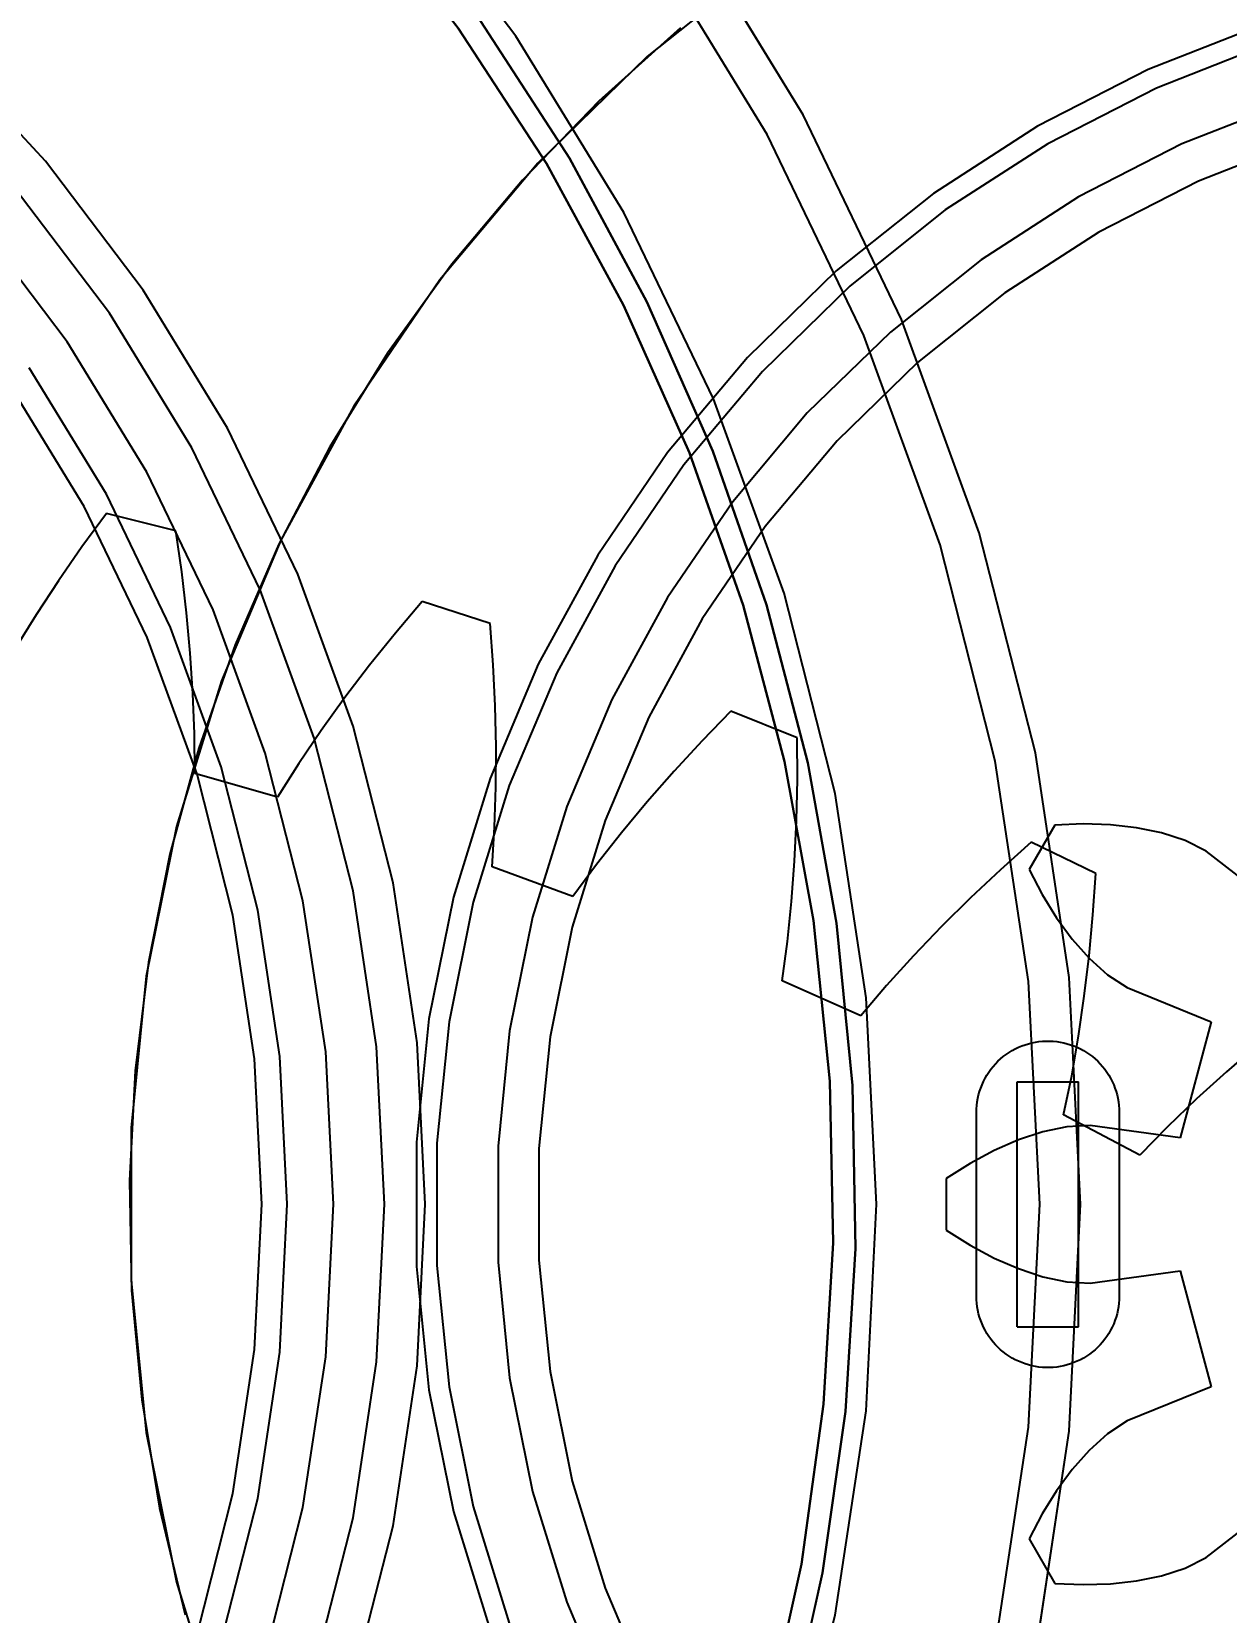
# Model space of a CAD drawing. Header units: millimetres. Extents: x -9 to 234, y -53 to 196.
# Drawn here: x 31.27 to 37.12, y 143.7 to 151.45 of the extents above; entities that cross this region are included whole.
import ezdxf

# ---------------------------------------------------------------- set-up
doc = ezdxf.new("R2010")
doc.units = ezdxf.units.MM
doc.linetypes.add('DASHED', pattern=[1.524, 1.27, -0.254])
for name, color, linetype in [('DIMS', 3, 'CONTINUOUS'), ('HIDDEN', 8, 'DASHED'), ('VISIBLE', 7, 'CONTINUOUS')]:
    doc.layers.add(name, color=color, linetype=linetype)
doc.styles.add('OpenSansCondensed-Light', font='OpenSansCondensed-Light.ttf')
doc.dimstyles.new('EZDXF', dxfattribs={"dimtxt": 0.25, "dimasz": 0.175, "dimexe": 0.375, "dimexo": 0.125, "dimgap": 0.1, "dimtad": 1, "dimlfac": 100, "dimzin": 12, "dimdsep": 46, "dimtxsty": 'OpenSansCondensed-Light', "dimblk": 'ARCHTICK', "dimcen": 2.5, "dimazin": 3, "dimtfac": 0.5, "dimtmove": 2, "dimatfit": 3})

# ---------------------------------------------------------------- blocks, each defined once
blk = doc.blocks.new('_ARCHTICK')
at = {"color": 0, "linetype": 'BYBLOCK', "const_width": 0.15}
blk.add_lwpolyline([(-0.5, -0.5), (0.5, 0.5)], dxfattribs=at)

msp = doc.modelspace()

# ---------------------------------------------------------------- linework, layer by layer
at = {"layer": 'HIDDEN'}
for points in [[(36.41, 145.7), (36.35454, 146.81118), (36.18872, 147.91131), (35.91419, 148.98947), (35.53367, 150.03493), (35.05095, 151.03731), (34.47082, 151.98665), (33.79906, 152.87351), (33.04232, 153.68907), (32.20815, 154.42524), (31.30482, 155.07469), (30.34131, 155.63097)], [(36.21, 145.7), (36.15554, 146.79126), (35.99269, 147.87168), (35.72308, 148.93052), (35.34938, 149.95725), (34.87531, 150.94166), (34.30558, 151.87399), (33.64585, 152.74495), (32.90268, 153.5459), (32.08345, 154.26887), (31.19631, 154.90668)], [(35.41, 145.7), (35.35951, 146.71161), (35.20855, 147.71316), (34.95862, 148.69471), (34.6122, 149.6465), (34.17273, 150.55906), (33.64459, 151.42333), (33.03301, 152.23072), (32.34409, 152.97321), (31.58466, 153.64341), (30.76227, 154.23466)], [(31.53877, 137.84793), (32.1421, 138.37179), (32.70194, 138.94188), (33.21478, 139.55461), (33.67737, 140.2061), (34.0868, 140.89224), (34.44049, 141.60872), (34.73619, 142.35101), (34.97206, 143.11442), (35.14659, 143.89415), (35.25869, 144.68526), (35.30765, 145.48278), (35.29317, 146.28167), (35.21533, 147.07689), (35.07462, 147.86342), (34.87194, 148.6363), (34.60856, 149.39066), (34.28614, 150.12174), (33.90671, 150.82493), (33.47268, 151.49578), (32.98678, 152.13008), (32.45206, 152.72381), (31.87192, 153.27323), (31.25, 153.77487)], [(31.47901, 137.94101), (32.07613, 138.46077), (32.63003, 139.02635), (33.13722, 139.63417), (33.59448, 140.2804), (33.99892, 140.96093), (34.34798, 141.67146), (34.63945, 142.40748), (34.87149, 143.16436), (35.04261, 143.93728), (35.15176, 144.72136), (35.19822, 145.51163), (35.18171, 146.3031), (35.10233, 147.09075), (34.96058, 147.86959), (34.75737, 148.63471), (34.49397, 149.38124), (34.17206, 150.10448), (33.79367, 150.79983), (33.3612, 151.4629), (32.87738, 152.08949), (32.34528, 152.67563), (31.76827, 153.21762), (31.15, 153.71202)], [(34.87192, 151.78954), (34.28736, 151.32336), (33.75211, 150.8013), (33.27151, 150.22853), (32.85032, 149.61076), (32.49273, 148.95413), (32.20231, 148.26515), (31.98192, 147.55068), (31.83377, 146.81782), (31.75932, 146.07384), (31.75932, 145.32616), (31.83377, 144.58218), (31.98192, 143.84932), (32.20231, 143.13485)], [(37.91487, 151.54957), (37.33908, 151.38756), (36.78228, 151.16904), (36.25, 150.89615), (35.74754, 150.57163), (35.27988, 150.19869), (34.85169, 149.78104), (34.4672, 149.32283), (34.13025, 148.82861), (33.84419, 148.3033), (33.61184, 147.75212), (33.43554, 147.18054), (33.31702, 146.59425), (33.25746, 145.99908), (33.25746, 145.40092), (33.31702, 144.80575), (33.43554, 144.21946), (33.61184, 143.64788)], [(37.91487, 151.54957), (37.33908, 151.38756), (36.78228, 151.16904), (36.25, 150.89615), (35.74754, 150.57163), (35.27988, 150.19869), (34.85169, 149.78104), (34.4672, 149.32283), (34.13025, 148.82861), (33.84419, 148.3033), (33.61184, 147.75212), (33.43554, 147.18054), (33.31702, 146.59425), (33.25746, 145.99908), (33.25746, 145.40092), (33.31702, 144.80575), (33.43554, 144.21946), (33.61184, 143.64788)], [(37.91487, 151.54957), (37.33908, 151.38756), (36.78228, 151.16904), (36.25, 150.89615), (35.74754, 150.57163), (35.27988, 150.19869), (34.85169, 149.78104), (34.4672, 149.32283), (34.13025, 148.82861), (33.84419, 148.3033), (33.61184, 147.75212), (33.43554, 147.18054), (33.31702, 146.59425), (33.25746, 145.99908), (33.25746, 145.40092), (33.31702, 144.80575), (33.43554, 144.21946), (33.61184, 143.64788)], [(37.91487, 151.54957), (37.33908, 151.38756), (36.78228, 151.16904), (36.25, 150.89615), (35.74754, 150.57163), (35.27988, 150.19869), (34.85169, 149.78104), (34.4672, 149.32283), (34.13025, 148.82861), (33.84419, 148.3033), (33.61184, 147.75212), (33.43554, 147.18054), (33.31702, 146.59425), (33.25746, 145.99908), (33.25746, 145.40092), (33.31702, 144.80575), (33.43554, 144.21946), (33.61184, 143.64788)], [(34.45093, 151.46358), (34.05009, 151.10471), (33.67601, 150.71803), (33.33061, 150.30552), (33.01567, 149.86931), (32.73282, 149.41165), (32.4835, 148.93489), (32.269, 148.44148), (32.09043, 147.93396), (31.9487, 147.41495), (31.84454, 146.88711), (31.7785, 146.35316), (31.75089, 145.81585), (31.76188, 145.27795), (31.81141, 144.74222), (31.89921, 144.21141), (32.02484, 143.68827)], [(37.30723, 151.48236), (36.74115, 151.26019), (36.2, 150.98275), (35.68916, 150.65282), (35.21372, 150.27367), (34.77838, 149.84905), (34.38749, 149.38321), (34.04493, 148.88075), (33.75409, 148.34669), (33.51788, 147.78632), (33.33863, 147.20522), (33.21813, 146.60916), (33.15758, 146.00406), (33.15758, 145.39594), (33.21813, 144.79084), (33.33863, 144.19478), (33.51788, 143.61368)], [(37.30723, 151.48236), (36.74115, 151.26019), (36.2, 150.98275), (35.68916, 150.65282), (35.21372, 150.27367), (34.77838, 149.84905), (34.38749, 149.38321), (34.04493, 148.88075), (33.75409, 148.34669), (33.51788, 147.78632), (33.33863, 147.20522), (33.21813, 146.60916), (33.15758, 146.00406), (33.15758, 145.39594), (33.21813, 144.79084), (33.33863, 144.19478), (33.51788, 143.61368)], [(33.2, 145.7), (33.16049, 146.49156), (33.04237, 147.27526), (32.8468, 148.0433), (32.57574, 148.78806), (32.23186, 149.50212), (31.8186, 150.17839), (31.34005, 150.81016), (30.80098, 151.39114)], [(33.2, 145.7), (33.16049, 146.49156), (33.04237, 147.27526), (32.8468, 148.0433), (32.57574, 148.78806), (32.23186, 149.50212), (31.8186, 150.17839), (31.34005, 150.81016), (30.80098, 151.39114)], [(37.43463, 151.10319), (36.90566, 150.89558), (36.4, 150.63634), (35.92266, 150.32805), (35.47839, 149.97375), (35.0716, 149.57698), (34.70634, 149.14169), (34.38624, 148.67218), (34.11448, 148.17314), (33.89375, 147.64951), (33.72626, 147.10652), (33.61366, 146.54954), (33.55709, 145.98412), (33.55709, 145.41588), (33.61366, 144.85046), (33.72626, 144.29348), (33.89375, 143.75049), (34.11448, 143.22686)], [(37.43463, 151.10319), (36.90566, 150.89558), (36.4, 150.63634), (35.92266, 150.32805), (35.47839, 149.97375), (35.0716, 149.57698), (34.70634, 149.14169), (34.38624, 148.67218), (34.11448, 148.17314), (33.89375, 147.64951), (33.72626, 147.10652), (33.61366, 146.54954), (33.55709, 145.98412), (33.55709, 145.41588), (33.61366, 144.85046), (33.72626, 144.29348), (33.89375, 143.75049), (34.11448, 143.22686)], [(37.49832, 150.9136), (36.98792, 150.71328), (36.5, 150.46314), (36.03941, 150.16566), (35.61073, 149.8238), (35.21821, 149.44095), (34.86577, 149.02092), (34.5569, 148.56789), (34.29467, 148.08636), (34.08169, 147.58111), (33.92007, 147.05717), (33.81143, 146.51973), (33.75684, 145.97415), (33.75684, 145.42585), (33.81143, 144.88027), (33.92007, 144.34283), (34.08169, 143.81889), (34.29467, 143.31364)], [(37.49832, 150.9136), (36.98792, 150.71328), (36.5, 150.46314), (36.03941, 150.16566), (35.61073, 149.8238), (35.21821, 149.44095), (34.86577, 149.02092), (34.5569, 148.56789), (34.29467, 148.08636), (34.08169, 147.58111), (33.92007, 147.05717), (33.81143, 146.51973), (33.75684, 145.97415), (33.75684, 145.42585), (33.81143, 144.88027), (33.92007, 144.34283), (34.08169, 143.81889), (34.29467, 143.31364)], [(33, 145.7), (32.96149, 146.47165), (32.84634, 147.23563), (32.65569, 147.98435), (32.39144, 148.71037), (32.05622, 149.40647), (31.65335, 150.06573), (31.18684, 150.6816)], [(33, 145.7), (32.96149, 146.47165), (32.84634, 147.23563), (32.65569, 147.98435), (32.39144, 148.71037), (32.05622, 149.40647), (31.65335, 150.06573), (31.18684, 150.6816)], [(32.75, 145.7), (32.71273, 146.44676), (32.60129, 147.1861), (32.4168, 147.91066), (32.16107, 148.61326), (31.83666, 149.2869), (31.44679, 149.9249), (30.99533, 150.52091)], [(32.75, 145.7), (32.71273, 146.44676), (32.60129, 147.1861), (32.4168, 147.91066), (32.16107, 148.61326), (31.83666, 149.2869), (31.44679, 149.9249), (30.99533, 150.52091)], [(32.52426, 145.7), (32.48812, 146.42428), (32.38003, 147.14137), (32.20109, 147.84413), (31.95306, 148.52558), (31.63842, 149.17895), (31.26028, 149.79774)], [(32.4, 145.7), (32.36447, 146.41191), (32.25823, 147.11674), (32.08235, 147.8075), (31.83855, 148.47731), (31.52928, 149.11952), (31.15761, 149.72774)], [(31.63831, 149.08461), (31.51866, 148.92046)], [(31.63831, 149.08461), (31.51866, 148.92046)], [(31.97854, 148.99978), (31.63831, 149.08461)], [(31.97854, 148.99978), (31.63831, 149.08461)], [(32.00712, 148.79867), (31.97854, 148.99978)], [(32.00712, 148.79867), (31.97854, 148.99978)], [(31.51866, 148.92046), (31.40386, 148.75489)], [(31.51866, 148.92046), (31.40386, 148.75489)], [(32.03075, 148.59859), (32.00712, 148.79867)], [(32.03075, 148.59859), (32.00712, 148.79867)], [(31.40386, 148.75489), (31.29414, 148.58791)], [(31.40386, 148.75489), (31.29414, 148.58791)], [(33.18483, 148.65388), (33.05402, 148.49848)], [(33.18483, 148.65388), (33.05402, 148.49848)], [(33.51831, 148.54553), (33.18483, 148.65388)], [(33.51831, 148.54553), (33.18483, 148.65388)], [(31.29414, 148.58791), (31.18977, 148.41949)], [(31.29414, 148.58791), (31.18977, 148.41949)], [(32.04923, 148.39964), (32.03075, 148.59859)], [(32.04923, 148.39964), (32.03075, 148.59859)], [(33.05402, 148.49848), (32.92795, 148.34132)], [(33.05402, 148.49848), (32.92795, 148.34132)], [(33.53279, 148.34291), (33.51831, 148.54553)], [(33.53279, 148.34291), (33.51831, 148.54553)], [(32.06232, 148.20193), (32.04923, 148.39964)], [(32.06232, 148.20193), (32.04923, 148.39964)], [(32.92795, 148.34132), (32.80685, 148.1824)], [(32.92795, 148.34132), (32.80685, 148.1824)], [(33.54241, 148.14167), (33.53279, 148.34291)], [(33.54241, 148.14167), (33.53279, 148.34291)], [(32.06971, 148.0056), (32.06232, 148.20193)], [(32.06971, 148.0056), (32.06232, 148.20193)], [(32.80685, 148.1824), (32.69098, 148.02167)], [(32.80685, 148.1824), (32.69098, 148.02167)], [(33.54697, 147.94192), (33.54241, 148.14167)], [(33.54697, 147.94192), (33.54241, 148.14167)], [(34.69753, 148.11632), (34.5562, 147.97042)], [(34.69753, 148.11632), (34.5562, 147.97042)], [(35.02264, 147.98497), (34.69753, 148.11632)], [(35.02264, 147.98497), (34.69753, 148.11632)], [(32.07097, 147.81079), (32.06971, 148.0056)], [(32.07097, 147.81079), (32.06971, 148.0056)], [(32.69098, 148.02167), (32.58068, 147.85908)], [(32.69098, 148.02167), (32.58068, 147.85908)], [(33.54623, 147.74378), (33.54697, 147.94192)], [(33.54623, 147.74378), (33.54697, 147.94192)], [(34.5562, 147.97042), (34.41948, 147.82245)], [(34.5562, 147.97042), (34.41948, 147.82245)], [(35.02296, 147.78184), (35.02264, 147.98497)], [(35.02296, 147.78184), (35.02264, 147.98497)], [(32.58068, 147.85908), (32.47637, 147.69454)], [(32.58068, 147.85908), (32.47637, 147.69454)], [(32.47637, 147.69454), (32.07097, 147.81079)], [(32.47637, 147.69454), (32.07097, 147.81079)], [(34.41948, 147.82245), (34.28758, 147.67236)], [(34.41948, 147.82245), (34.28758, 147.67236)], [(35.01851, 147.58042), (35.02296, 147.78184)], [(35.01851, 147.58042), (35.02296, 147.78184)], [(33.5399, 147.54741), (33.54623, 147.74378)], [(33.5399, 147.54741), (33.54623, 147.74378)], [(34.28758, 147.67236), (34.16079, 147.5201)], [(34.28758, 147.67236), (34.16079, 147.5201)], [(33.52757, 147.35298), (33.5399, 147.54741)], [(33.52757, 147.35298), (33.5399, 147.54741)], [(35.00912, 147.38084), (35.01851, 147.58042)], [(35.00912, 147.38084), (35.01851, 147.58042)], [(36.28389, 147.55801), (36.15786, 147.33972)], [(36.28389, 147.55801), (36.15786, 147.33972)], [(36.42237, 147.56359), (36.28389, 147.55801)], [(36.42237, 147.56359), (36.28389, 147.55801)], [(36.55631, 147.55923), (36.42237, 147.56359)], [(36.55631, 147.55923), (36.42237, 147.56359)], [(36.68494, 147.54476), (36.55631, 147.55923)], [(36.68494, 147.54476), (36.55631, 147.55923)], [(36.80727, 147.51975), (36.68494, 147.54476)], [(36.80727, 147.51975), (36.68494, 147.54476)], [(34.16079, 147.5201), (34.03941, 147.3656)], [(34.16079, 147.5201), (34.03941, 147.3656)], [(36.16905, 147.47456), (36.01788, 147.33887)], [(36.16905, 147.47456), (36.01788, 147.33887)], [(36.4842, 147.32085), (36.16905, 147.47456)], [(36.4842, 147.32085), (36.16905, 147.47456)], [(36.92182, 147.48311), (36.80727, 147.51975)], [(36.92182, 147.48311), (36.80727, 147.51975)], [(37.0248, 147.43081), (36.92182, 147.48311)], [(37.0248, 147.43081), (36.92182, 147.48311)], [(37.37533, 147.15816), (37.0248, 147.43081)], [(37.37533, 147.15816), (37.0248, 147.43081)], [(33.92388, 147.20874), (33.52757, 147.35298)], [(33.92388, 147.20874), (33.52757, 147.35298)], [(34.03941, 147.3656), (33.92388, 147.20874)], [(34.03941, 147.3656), (33.92388, 147.20874)], [(34.99457, 147.18323), (35.00912, 147.38084)], [(34.99457, 147.18323), (35.00912, 147.38084)], [(36.01788, 147.33887), (35.87117, 147.20079)], [(36.01788, 147.33887), (35.87117, 147.20079)], [(36.15786, 147.33972), (36.22227, 147.21701)], [(36.15786, 147.33972), (36.22227, 147.21701)], [(36.47035, 147.11819), (36.4842, 147.32085)], [(36.47035, 147.11819), (36.4842, 147.32085)], [(34.97456, 146.98778), (34.99457, 147.18323)], [(34.97456, 146.98778), (34.99457, 147.18323)], [(35.87117, 147.20079), (35.72913, 147.06027)], [(35.87117, 147.20079), (35.72913, 147.06027)], [(36.22227, 147.21701), (36.29302, 147.10319)], [(36.22227, 147.21701), (36.29302, 147.10319)], [(36.29302, 147.10319), (36.36986, 146.99903)], [(36.29302, 147.10319), (36.36986, 146.99903)], [(36.45187, 146.91757), (36.47035, 147.11819)], [(36.45187, 146.91757), (36.47035, 147.11819)], [(35.72913, 147.06027), (35.59202, 146.91723)], [(35.72913, 147.06027), (35.59202, 146.91723)], [(36.36986, 146.99903), (36.45268, 146.90559)], [(36.36986, 146.99903), (36.45268, 146.90559)], [(34.94869, 146.79469), (34.97456, 146.98778)], [(34.94869, 146.79469), (34.97456, 146.98778)], [(35.59202, 146.91723), (35.46016, 146.77157)], [(35.59202, 146.91723), (35.46016, 146.77157)], [(36.42858, 146.71913), (36.45187, 146.91757)], [(36.42858, 146.71913), (36.45187, 146.91757)], [(36.45268, 146.90559), (36.54169, 146.82471)], [(36.45268, 146.90559), (36.54169, 146.82471)], [(35.33398, 146.62315), (34.94869, 146.79469)], [(35.33398, 146.62315), (34.94869, 146.79469)], [(35.46016, 146.77157), (35.33398, 146.62315)], [(35.46016, 146.77157), (35.33398, 146.62315)], [(36.54169, 146.82471), (36.63848, 146.76168)], [(36.54169, 146.82471), (36.63848, 146.76168)], [(36.40028, 146.52302), (36.42858, 146.71913)], [(36.40028, 146.52302), (36.42858, 146.71913)], [(36.63848, 146.76168), (37.04986, 146.59444)], [(36.63848, 146.76168), (37.04986, 146.59444)], [(37.04986, 146.59444), (36.89741, 146.02547)], [(37.04986, 146.59444), (36.89741, 146.02547)], [(35.9, 146.15), (35.90044, 146.16745), (35.90174, 146.18485), (35.90391, 146.20216), (35.90694, 146.21935), (35.91082, 146.23637), (35.91555, 146.25316), (35.92111, 146.26971), (35.92748, 146.28595), (35.93466, 146.30186), (35.94262, 146.31739), (35.95135, 146.3325), (35.96082, 146.34716), (35.971, 146.36133), (35.98188, 146.37498), (35.99343, 146.38806), (36.00562, 146.40055), (36.01841, 146.41242), (36.03178, 146.42364), (36.04569, 146.43418), (36.06011, 146.44401), (36.075, 146.45311), (36.09033, 146.46146), (36.10605, 146.46903), (36.12213, 146.47581), (36.13853, 146.48177), (36.15521, 146.48692), (36.17212, 146.49122), (36.18922, 146.49468), (36.20648, 146.49728), (36.22384, 146.49902), (36.24127, 146.49989), (36.25873, 146.49989), (36.27616, 146.49902), (36.29352, 146.49728), (36.31078, 146.49468), (36.32788, 146.49122), (36.34479, 146.48692), (36.36147, 146.48177), (36.37787, 146.47581), (36.39395, 146.46903), (36.40967, 146.46146), (36.425, 146.45311), (36.43989, 146.44401), (36.45431, 146.43418), (36.46822, 146.42364), (36.48159, 146.41242), (36.49438, 146.40055), (36.50657, 146.38806), (36.51812, 146.37498), (36.529, 146.36133), (36.53918, 146.34716), (36.54865, 146.3325), (36.55738, 146.31739), (36.56534, 146.30186), (36.57252, 146.28595), (36.57889, 146.26971), (36.58445, 146.25316), (36.58918, 146.23637), (36.59306, 146.21935), (36.59609, 146.20216), (36.59826, 146.18485), (36.59956, 146.16745), (36.6, 146.15)], [(35.9, 146.15), (35.90044, 146.16745), (35.90174, 146.18485), (35.90391, 146.20216), (35.90694, 146.21935), (35.91082, 146.23637), (35.91555, 146.25316), (35.92111, 146.26971), (35.92748, 146.28595), (35.93466, 146.30186), (35.94262, 146.31739), (35.95135, 146.3325), (35.96082, 146.34716), (35.971, 146.36133), (35.98188, 146.37498), (35.99343, 146.38806), (36.00562, 146.40055), (36.01841, 146.41242), (36.03178, 146.42364), (36.04569, 146.43418), (36.06011, 146.44401), (36.075, 146.45311), (36.09033, 146.46146), (36.10605, 146.46903), (36.12213, 146.47581), (36.13853, 146.48177), (36.15521, 146.48692), (36.17212, 146.49122), (36.18922, 146.49468), (36.20648, 146.49728), (36.22384, 146.49902), (36.24127, 146.49989), (36.25873, 146.49989), (36.27616, 146.49902), (36.29352, 146.49728), (36.31078, 146.49468), (36.32788, 146.49122), (36.34479, 146.48692), (36.36147, 146.48177), (36.37787, 146.47581), (36.39395, 146.46903), (36.40967, 146.46146), (36.425, 146.45311), (36.43989, 146.44401), (36.45431, 146.43418), (36.46822, 146.42364), (36.48159, 146.41242), (36.49438, 146.40055), (36.50657, 146.38806), (36.51812, 146.37498), (36.529, 146.36133), (36.53918, 146.34716), (36.54865, 146.3325), (36.55738, 146.31739), (36.56534, 146.30186), (36.57252, 146.28595), (36.57889, 146.26971), (36.58445, 146.25316), (36.58918, 146.23637), (36.59306, 146.21935), (36.59609, 146.20216), (36.59826, 146.18485), (36.59956, 146.16745), (36.6, 146.15)], [(36.36668, 146.32943), (36.40028, 146.52302)], [(36.36668, 146.32943), (36.40028, 146.52302)], [(37.27597, 146.47939), (37.12447, 146.34911)], [(37.27597, 146.47939), (37.12447, 146.34911)], [(36.32741, 146.13862), (36.36668, 146.32943)], [(36.32741, 146.13862), (36.36668, 146.32943)], [(37.12447, 146.34911), (36.97772, 146.21599)], [(37.12447, 146.34911), (36.97772, 146.21599)], [(36.1, 145.1), (36.1, 146.3)], [(36.1, 146.3), (36.4, 146.3)], [(36.1, 145.1), (36.1, 146.3)], [(36.1, 146.3), (36.4, 146.3)], [(36.4, 145.1), (36.4, 146.3)], [(36.4, 145.1), (36.4, 146.3)], [(35.9, 145.25), (35.9, 146.15)], [(35.9, 145.25), (35.9, 146.15)], [(36.6, 146.15), (36.6, 145.25)], [(36.6, 146.15), (36.6, 145.25)], [(36.97772, 146.21599), (36.83602, 146.07988)], [(36.97772, 146.21599), (36.83602, 146.07988)], [(36.34218, 146.08013), (36.22466, 146.05458)], [(36.34218, 146.08013), (36.22466, 146.05458)], [(36.69979, 145.94062), (36.32741, 146.13862)], [(36.69979, 145.94062), (36.32741, 146.13862)], [(36.45752, 146.08632), (36.34218, 146.08013)], [(36.45752, 146.08632), (36.34218, 146.08013)], [(36.89741, 146.02547), (36.45752, 146.08632)], [(36.89741, 146.02547), (36.45752, 146.08632)], [(36.83602, 146.07988), (36.69979, 145.94062)], [(36.83602, 146.07988), (36.69979, 145.94062)], [(36.10621, 146.01508), (35.98758, 145.96329)], [(36.10621, 146.01508), (35.98758, 145.96329)], [(36.22466, 146.05458), (36.10621, 146.01508)], [(36.22466, 146.05458), (36.10621, 146.01508)], [(35.98758, 145.96329), (35.8694, 145.9001)], [(35.98758, 145.96329), (35.8694, 145.9001)], [(35.8694, 145.9001), (35.75227, 145.82603)], [(35.8694, 145.9001), (35.75227, 145.82603)], [(35.75227, 145.82603), (35.75227, 145.57397)], [(35.75227, 145.82603), (35.75227, 145.57397)], [(25.82916, 137.97167), (26.59577, 138.06774), (27.34901, 138.23966), (28.08139, 138.48573), (28.78563, 138.80349), (29.45473, 139.1898), (30.08205, 139.64081), (30.66134, 140.15203), (31.18684, 140.7184), (31.65335, 141.33427), (32.05622, 141.99353), (32.39144, 142.68963), (32.65569, 143.41565), (32.84634, 144.16437), (32.96149, 144.92835), (33, 145.7)], [(25.82916, 137.97167), (26.59577, 138.06774), (27.34901, 138.23966), (28.08139, 138.48573), (28.78563, 138.80349), (29.45473, 139.1898), (30.08205, 139.64081), (30.66134, 140.15203), (31.18684, 140.7184), (31.65335, 141.33427), (32.05622, 141.99353), (32.39144, 142.68963), (32.65569, 143.41565), (32.84634, 144.16437), (32.96149, 144.92835), (33, 145.7)], [(26.6305, 137.87078), (27.40318, 138.04714), (28.15446, 138.29955), (28.87687, 138.62552), (29.56324, 139.02179), (30.20674, 139.48444), (30.80098, 140.00886), (31.34005, 140.58984), (31.8186, 141.22161), (32.23186, 141.89788), (32.57574, 142.61194), (32.8468, 143.3567), (33.04237, 144.12474), (33.16049, 144.90844), (33.2, 145.7)], [(26.6305, 137.87078), (27.40318, 138.04714), (28.15446, 138.29955), (28.87687, 138.62552), (29.56324, 139.02179), (30.20674, 139.48444), (30.80098, 140.00886), (31.34005, 140.58984), (31.8186, 141.22161), (32.23186, 141.89788), (32.57574, 142.61194), (32.8468, 143.3567), (33.04237, 144.12474), (33.16049, 144.90844), (33.2, 145.7)], [(30.99533, 140.87909), (31.44679, 141.4751), (31.83666, 142.1131), (32.16107, 142.78674), (32.4168, 143.48934), (32.60129, 144.2139), (32.71273, 144.95324), (32.75, 145.7)], [(30.99533, 140.87909), (31.44679, 141.4751), (31.83666, 142.1131), (32.16107, 142.78674), (32.4168, 143.48934), (32.60129, 144.2139), (32.71273, 144.95324), (32.75, 145.7)], [(31.15761, 141.67226), (31.52928, 142.28048), (31.83855, 142.92269), (32.08235, 143.5925), (32.25823, 144.28326), (32.36447, 144.98809), (32.4, 145.7)], [(31.26028, 141.60226), (31.63842, 142.22105), (31.95306, 142.87442), (32.20109, 143.55587), (32.38003, 144.25863), (32.48812, 144.97572), (32.52426, 145.7)], [(31.58466, 137.75659), (32.34409, 138.42679), (33.03301, 139.16928), (33.64459, 139.97667), (34.17273, 140.84094), (34.6122, 141.7535), (34.95862, 142.70529), (35.20855, 143.68684), (35.35951, 144.68839), (35.41, 145.7)], [(32.90268, 137.8541), (33.64585, 138.65505), (34.30558, 139.52601), (34.87531, 140.45834), (35.34938, 141.44275), (35.72308, 142.46948), (35.99269, 143.52832), (36.15554, 144.60874), (36.21, 145.7)], [(33.04232, 137.71093), (33.79906, 138.52649), (34.47082, 139.41335), (35.05095, 140.36269), (35.53367, 141.36507), (35.91419, 142.41053), (36.18872, 143.48869), (36.35454, 144.58882), (36.41, 145.7)], [(35.75227, 145.57397), (35.8694, 145.4999)], [(35.75227, 145.57397), (35.8694, 145.4999)], [(35.8694, 145.4999), (35.98758, 145.43671)], [(35.8694, 145.4999), (35.98758, 145.43671)], [(35.98758, 145.43671), (36.10621, 145.38492)], [(35.98758, 145.43671), (36.10621, 145.38492)], [(36.10621, 145.38492), (36.22466, 145.34542)], [(36.10621, 145.38492), (36.22466, 145.34542)], [(36.45752, 145.31368), (36.89741, 145.37453)], [(36.45752, 145.31368), (36.89741, 145.37453)], [(36.89741, 145.37453), (37.04986, 144.80556)], [(36.89741, 145.37453), (37.04986, 144.80556)], [(36.22466, 145.34542), (36.34218, 145.31987)], [(36.22466, 145.34542), (36.34218, 145.31987)], [(36.34218, 145.31987), (36.45752, 145.31368)], [(36.34218, 145.31987), (36.45752, 145.31368)], [(36.6, 145.25), (36.59956, 145.23255), (36.59826, 145.21515), (36.59609, 145.19784), (36.59306, 145.18065), (36.58918, 145.16363), (36.58445, 145.14684), (36.57889, 145.13029), (36.57252, 145.11405), (36.56534, 145.09814), (36.55738, 145.08261), (36.54865, 145.0675), (36.53918, 145.05284), (36.529, 145.03867), (36.51812, 145.02502), (36.50657, 145.01194), (36.49438, 144.99945), (36.48159, 144.98758), (36.46822, 144.97636), (36.45431, 144.96582), (36.43989, 144.95599), (36.425, 144.94689), (36.40967, 144.93854), (36.39395, 144.93097), (36.37787, 144.92419), (36.36147, 144.91823), (36.34479, 144.91308), (36.32788, 144.90878), (36.31078, 144.90532), (36.29352, 144.90272), (36.27616, 144.90098), (36.25873, 144.90011), (36.24127, 144.90011), (36.22384, 144.90098), (36.20648, 144.90272), (36.18922, 144.90532), (36.17212, 144.90878), (36.15521, 144.91308), (36.13853, 144.91823), (36.12213, 144.92419), (36.10605, 144.93097), (36.09033, 144.93854), (36.075, 144.94689), (36.06011, 144.95599), (36.04569, 144.96582), (36.03178, 144.97636), (36.01841, 144.98758), (36.00562, 144.99945), (35.99343, 145.01194), (35.98188, 145.02502), (35.971, 145.03867), (35.96082, 145.05284), (35.95135, 145.0675), (35.94262, 145.08261), (35.93466, 145.09814), (35.92748, 145.11405), (35.92111, 145.13029), (35.91555, 145.14684), (35.91082, 145.16363), (35.90694, 145.18065), (35.90391, 145.19784), (35.90174, 145.21515), (35.90044, 145.23255), (35.9, 145.25)], [(36.6, 145.25), (36.59956, 145.23255), (36.59826, 145.21515), (36.59609, 145.19784), (36.59306, 145.18065), (36.58918, 145.16363), (36.58445, 145.14684), (36.57889, 145.13029), (36.57252, 145.11405), (36.56534, 145.09814), (36.55738, 145.08261), (36.54865, 145.0675), (36.53918, 145.05284), (36.529, 145.03867), (36.51812, 145.02502), (36.50657, 145.01194), (36.49438, 144.99945), (36.48159, 144.98758), (36.46822, 144.97636), (36.45431, 144.96582), (36.43989, 144.95599), (36.425, 144.94689), (36.40967, 144.93854), (36.39395, 144.93097), (36.37787, 144.92419), (36.36147, 144.91823), (36.34479, 144.91308), (36.32788, 144.90878), (36.31078, 144.90532), (36.29352, 144.90272), (36.27616, 144.90098), (36.25873, 144.90011), (36.24127, 144.90011), (36.22384, 144.90098), (36.20648, 144.90272), (36.18922, 144.90532), (36.17212, 144.90878), (36.15521, 144.91308), (36.13853, 144.91823), (36.12213, 144.92419), (36.10605, 144.93097), (36.09033, 144.93854), (36.075, 144.94689), (36.06011, 144.95599), (36.04569, 144.96582), (36.03178, 144.97636), (36.01841, 144.98758), (36.00562, 144.99945), (35.99343, 145.01194), (35.98188, 145.02502), (35.971, 145.03867), (35.96082, 145.05284), (35.95135, 145.0675), (35.94262, 145.08261), (35.93466, 145.09814), (35.92748, 145.11405), (35.92111, 145.13029), (35.91555, 145.14684), (35.91082, 145.16363), (35.90694, 145.18065), (35.90391, 145.19784), (35.90174, 145.21515), (35.90044, 145.23255), (35.9, 145.25)], [(36.1, 145.1), (36.4, 145.1)], [(36.1, 145.1), (36.4, 145.1)], [(37.04986, 144.80556), (36.63848, 144.63832)], [(37.04986, 144.80556), (36.63848, 144.63832)], [(36.63848, 144.63832), (36.54169, 144.57529)], [(36.63848, 144.63832), (36.54169, 144.57529)], [(36.54169, 144.57529), (36.45268, 144.49441)], [(36.54169, 144.57529), (36.45268, 144.49441)], [(36.45268, 144.49441), (36.36986, 144.40097)], [(36.45268, 144.49441), (36.36986, 144.40097)], [(36.36986, 144.40097), (36.29302, 144.29681)], [(36.36986, 144.40097), (36.29302, 144.29681)], [(36.29302, 144.29681), (36.22227, 144.18299)], [(36.29302, 144.29681), (36.22227, 144.18299)], [(37.0248, 143.96919), (37.37533, 144.24184)], [(37.0248, 143.96919), (37.37533, 144.24184)], [(36.22227, 144.18299), (36.15786, 144.06028)], [(36.22227, 144.18299), (36.15786, 144.06028)], [(36.15786, 144.06028), (36.28389, 143.84199)], [(36.15786, 144.06028), (36.28389, 143.84199)], [(36.80727, 143.88025), (36.92182, 143.91689)], [(36.80727, 143.88025), (36.92182, 143.91689)], [(36.92182, 143.91689), (37.0248, 143.96919)], [(36.92182, 143.91689), (37.0248, 143.96919)], [(36.28389, 143.84199), (36.42237, 143.83641)], [(36.28389, 143.84199), (36.42237, 143.83641)], [(36.42237, 143.83641), (36.55631, 143.84077)], [(36.42237, 143.83641), (36.55631, 143.84077)], [(36.55631, 143.84077), (36.68494, 143.85524)], [(36.55631, 143.84077), (36.68494, 143.85524)], [(36.68494, 143.85524), (36.80727, 143.88025)], [(36.68494, 143.85524), (36.80727, 143.88025)]]:
    msp.add_lwpolyline(points, dxfattribs=at)
at = {"layer": 'VISIBLE'}
for points in [[(36.41, 145.7), (36.35454, 146.81118), (36.18872, 147.91131), (35.91419, 148.98947), (35.53367, 150.03493), (35.05095, 151.03731), (34.47082, 151.98665), (33.79906, 152.87351), (33.04232, 153.68907), (32.20815, 154.42524), (31.30482, 155.07469), (30.34131, 155.63097)], [(36.21, 145.7), (36.15554, 146.79126), (35.99269, 147.87168), (35.72308, 148.93052), (35.34938, 149.95725), (34.87531, 150.94166), (34.30558, 151.87399), (33.64585, 152.74495), (32.90268, 153.5459), (32.08345, 154.26887), (31.19631, 154.90668)], [(35.41, 145.7), (35.35951, 146.71161), (35.20855, 147.71316), (34.95862, 148.69471), (34.6122, 149.6465), (34.17273, 150.55906), (33.64459, 151.42333), (33.03301, 152.23072), (32.34409, 152.97321), (31.58466, 153.64341), (30.76227, 154.23466)], [(31.25, 153.77487), (31.87192, 153.27323), (32.45206, 152.72381), (32.98678, 152.13008), (33.47268, 151.49578), (33.90671, 150.82493), (34.28614, 150.12174), (34.60856, 149.39066), (34.87194, 148.6363), (35.07462, 147.86342), (35.21533, 147.07689), (35.29317, 146.28167), (35.30765, 145.48278), (35.25869, 144.68526), (35.14659, 143.89415), (34.97206, 143.11442), (34.73619, 142.35101), (34.44049, 141.60872), (34.0868, 140.89224), (33.67737, 140.2061), (33.21478, 139.55461), (32.70194, 138.94188), (32.1421, 138.37179), (31.53877, 137.84793)], [(31.15, 153.71202), (31.76827, 153.21762), (32.34528, 152.67563), (32.87738, 152.08949), (33.3612, 151.4629), (33.79367, 150.79983), (34.17206, 150.10448), (34.49397, 149.38124), (34.75737, 148.63471), (34.96058, 147.86959), (35.10233, 147.09075), (35.18171, 146.3031), (35.19822, 145.51163), (35.15176, 144.72136), (35.04261, 143.93728), (34.87149, 143.16436), (34.63945, 142.40748), (34.34798, 141.67146), (33.99892, 140.96093), (33.59448, 140.2804), (33.13722, 139.63417), (32.63003, 139.02635), (32.07613, 138.46077), (31.47901, 137.94101)], [(31.58466, 137.75659), (32.34409, 138.42679), (33.03301, 139.16928), (33.64459, 139.97667), (34.17273, 140.84094), (34.6122, 141.7535), (34.95862, 142.70529), (35.20855, 143.68684), (35.35951, 144.68839), (35.41, 145.7)], [(32.90268, 137.8541), (33.64585, 138.65505), (34.30558, 139.52601), (34.87531, 140.45834), (35.34938, 141.44275), (35.72308, 142.46948), (35.99269, 143.52832), (36.15554, 144.60874), (36.21, 145.7)], [(33.04232, 137.71093), (33.79906, 138.52649), (34.47082, 139.41335), (35.05095, 140.36269), (35.53367, 141.36507), (35.91419, 142.41053), (36.18872, 143.48869), (36.35454, 144.58882), (36.41, 145.7)]]:
    msp.add_lwpolyline(points, dxfattribs=at)

# ---------------------------------------------------------------- dimensions: what is measured, and where the dimension line sits
at = {"layer": 'DIMS'}
msp.add_linear_dim(base=(25.25, 174.7), p1=(25.25, 145.7), p2=(39.25, 145.7), dimstyle='EZDXF', override={"dimtxt": 1.6, "dimasz": 1, "dimexe": 0.6, "dimexo": 0.5, "dimdec": 2}, dxfattribs=at).render()

doc.saveas('drawing.dxf')
